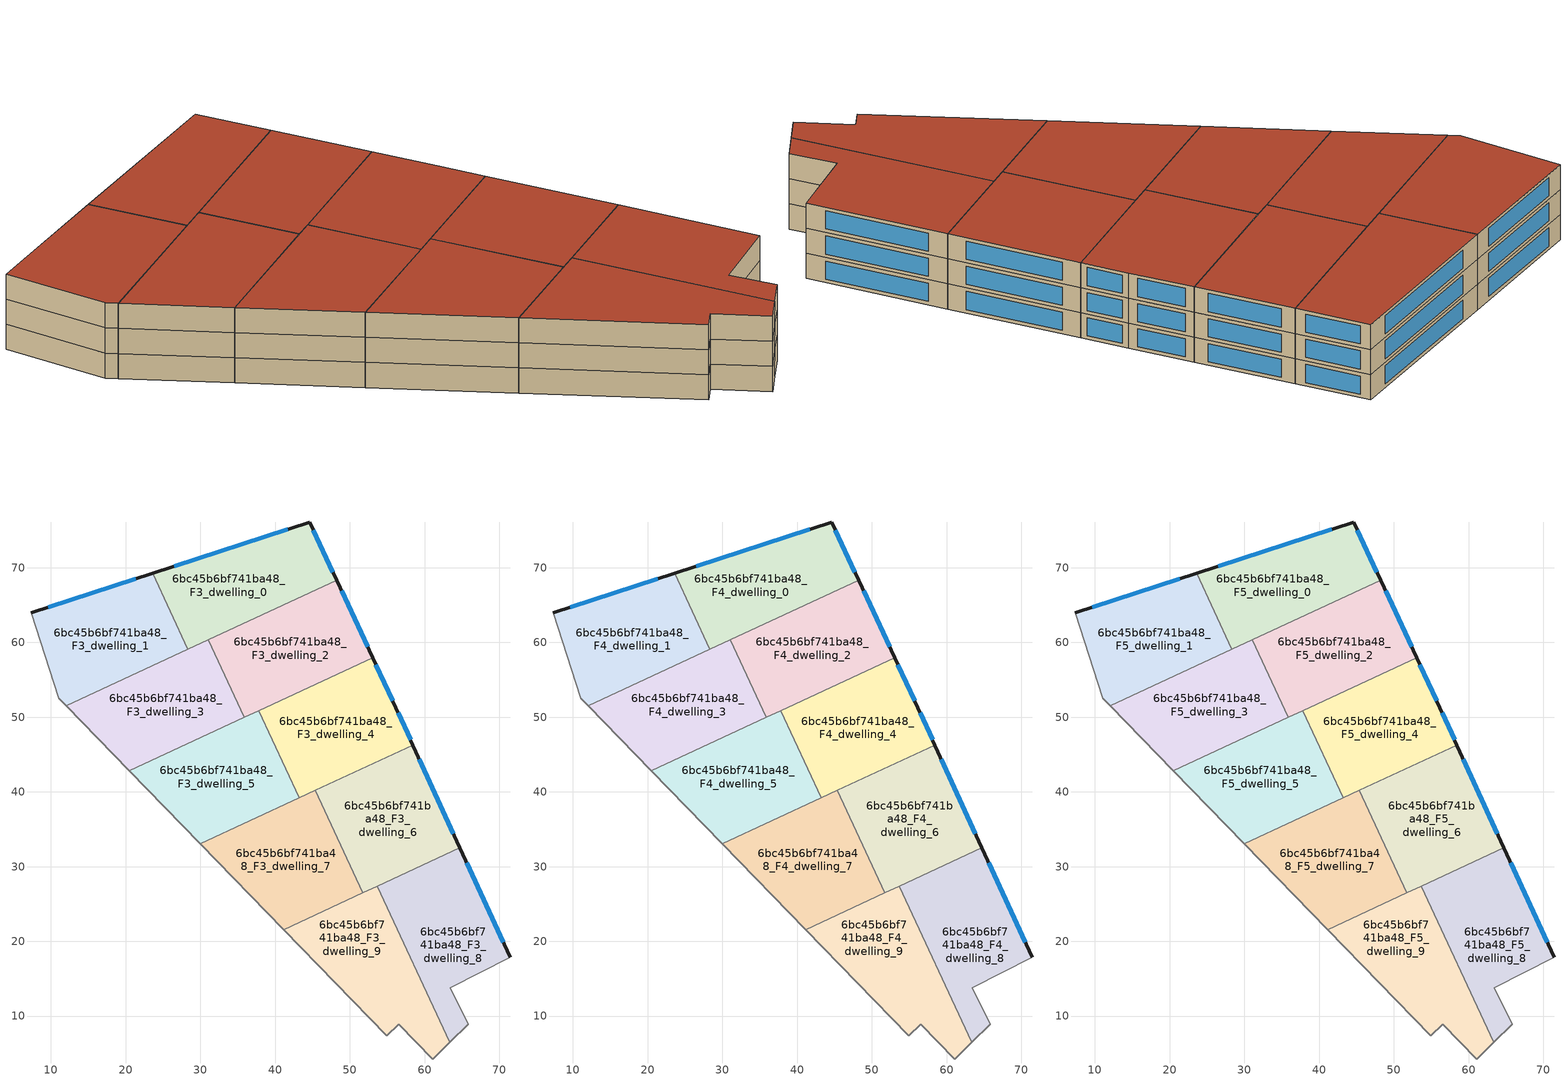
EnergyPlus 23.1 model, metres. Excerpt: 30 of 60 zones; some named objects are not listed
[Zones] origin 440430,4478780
6bc45b6bf741ba48_F3_dwelling_0
 floor to 6bc45b6bf741ba48_F2_dwelling_0 (EU_floor_Construction): 44.6,76.1 48.21,68.33 28.31,59.09 23.61,69.23 z9
 wall outside (EU_wall_Construction): 48.21,68.33 44.6,76.1 23.61,69.23 z9:12
 wall to 6bc45b6bf741ba48_F3_dwelling_1 (EU_wall_Construction): 23.61,69.23 28.31,59.09 z9:12
 wall to 6bc45b6bf741ba48_F3_dwelling_2 (EU_wall_Construction): 31.03,60.36 48.21,68.33 z9:12
 wall to 6bc45b6bf741ba48_F3_dwelling_3 (EU_wall_Construction): 28.31,59.09 31.03,60.36 z9:12
 window (EU_Window_Construction): 41.69,75.15 26.52,70.19 / 47.71,69.41 45.11,75.02 z9.42:11.58
6bc45b6bf741ba48_F3_dwelling_1
 floor to 6bc45b6bf741ba48_F2_dwelling_1 (EU_floor_Construction): 23.61,69.23 28.31,59.09 12.04,51.54 11.08,52.54 7.4,63.93 z9
 wall outside (EU_wall_Construction): 23.61,69.23 7.4,63.93 z9:12
 wall adiabatic (EU_wall_Construction): 7.4,63.93 11.08,52.54 12.04,51.54 z9:12
 wall to 6bc45b6bf741ba48_F3_dwelling_3 (EU_wall_Construction): 12.04,51.54 28.31,59.09 z9:12
 window (EU_Window_Construction): 21.36,68.5 9.65,64.67 z9.42:11.58
6bc45b6bf741ba48_F3_dwelling_2
 floor to 6bc45b6bf741ba48_F2_dwelling_2 (EU_floor_Construction): 48.21,68.33 53.03,57.96 35.85,49.98 31.03,60.36 z9
 wall outside (EU_wall_Construction): 53.03,57.96 48.21,68.33 z9:12
 wall to 6bc45b6bf741ba48_F3_dwelling_3 (EU_wall_Construction): 31.03,60.36 35.85,49.98 z9:12
 wall to 6bc45b6bf741ba48_F3_dwelling_4 (EU_wall_Construction): 37.77,50.88 53.03,57.96 z9:12
 wall to 6bc45b6bf741ba48_F3_dwelling_5 (EU_wall_Construction): 35.85,49.98 37.77,50.88 z9:12
 window (EU_Window_Construction): 52.36,59.4 48.88,66.89 z9.42:11.58
6bc45b6bf741ba48_F3_dwelling_3
 floor to 6bc45b6bf741ba48_F2_dwelling_3 (EU_floor_Construction): 31.03,60.36 35.85,49.98 20.48,42.85 12.04,51.54 z9
 wall adiabatic (EU_wall_Construction): 12.04,51.54 20.48,42.85 z9:12
 wall to 6bc45b6bf741ba48_F3_dwelling_5 (EU_wall_Construction): 20.48,42.85 35.85,49.98 z9:12
6bc45b6bf741ba48_F3_dwelling_4
 floor to 6bc45b6bf741ba48_F2_dwelling_4 (EU_floor_Construction): 53.03,57.96 56.14,51.25 58.43,46.26 43.2,39.19 37.77,50.88 z9
 wall outside (EU_wall_Construction): 58.43,46.26 56.14,51.25 53.03,57.96 z9:12
 wall to 6bc45b6bf741ba48_F3_dwelling_5 (EU_wall_Construction): 37.77,50.88 43.2,39.19 z9:12
 wall to 6bc45b6bf741ba48_F3_dwelling_6 (EU_wall_Construction): 45.39,40.21 58.43,46.26 z9:12
 wall to 6bc45b6bf741ba48_F3_dwelling_7 (EU_wall_Construction): 43.2,39.19 45.39,40.21 z9:12
 window (EU_Window_Construction): 58.11,46.95 56.46,50.55 / 55.71,52.18 53.46,57.02 z9.42:11.58
6bc45b6bf741ba48_F3_dwelling_5
 floor to 6bc45b6bf741ba48_F2_dwelling_5 (EU_floor_Construction): 37.77,50.88 43.2,39.19 29.99,33.06 20.48,42.85 z9
 wall adiabatic (EU_wall_Construction): 20.48,42.85 29.99,33.06 z9:12
 wall to 6bc45b6bf741ba48_F3_dwelling_7 (EU_wall_Construction): 29.99,33.06 43.2,39.19 z9:12
6bc45b6bf741ba48_F3_dwelling_6
 floor to 6bc45b6bf741ba48_F2_dwelling_6 (EU_floor_Construction): 58.43,46.26 64.72,32.52 51.75,26.5 45.39,40.21 z9
 wall outside (EU_wall_Construction): 64.72,32.52 58.43,46.26 z9:12
 wall to 6bc45b6bf741ba48_F3_dwelling_7 (EU_wall_Construction): 45.39,40.21 51.75,26.5 z9:12
 wall to 6bc45b6bf741ba48_F3_dwelling_8 (EU_wall_Construction): 53.69,27.4 64.72,32.52 z9:12
 wall to 6bc45b6bf741ba48_F3_dwelling_9 (EU_wall_Construction): 51.75,26.5 53.69,27.4 z9:12
 window (EU_Window_Construction): 63.84,34.42 59.3,44.35 z9.42:11.58
6bc45b6bf741ba48_F3_dwelling_7
 floor to 6bc45b6bf741ba48_F2_dwelling_7 (EU_floor_Construction): 45.39,40.21 51.75,26.5 41.14,21.58 29.99,33.06 z9
 wall adiabatic (EU_wall_Construction): 29.99,33.06 41.14,21.58 z9:12
 wall to 6bc45b6bf741ba48_F3_dwelling_9 (EU_wall_Construction): 41.14,21.58 51.75,26.5 z9:12
6bc45b6bf741ba48_F3_dwelling_8
 floor to 6bc45b6bf741ba48_F2_dwelling_8 (EU_floor_Construction): 64.72,32.52 71.42,17.88 63.41,13.78 65.81,8.91 63.38,6.52 53.69,27.4 z9
 wall outside (EU_wall_Construction): 71.42,17.88 64.72,32.52 z9:12
 wall adiabatic (EU_wall_Construction): 63.38,6.52 65.81,8.91 63.41,13.78 71.42,17.88 z9:12
 wall to 6bc45b6bf741ba48_F3_dwelling_9 (EU_wall_Construction): 53.69,27.4 63.38,6.52 z9:12
 window (EU_Window_Construction): 70.49,19.91 65.65,30.49 z9.42:11.58
6bc45b6bf741ba48_F3_dwelling_9
 floor to 6bc45b6bf741ba48_F2_dwelling_9 (EU_floor_Construction): 53.69,27.4 63.38,6.52 61.09,4.26 56.55,8.92 54.95,7.35 41.14,21.58 z9
 wall adiabatic (EU_wall_Construction): 41.14,21.58 54.95,7.35 56.55,8.92 61.09,4.26 63.38,6.52 z9:12
6bc45b6bf741ba48_F4_dwelling_0
 floor to 6bc45b6bf741ba48_F3_dwelling_0 (EU_floor_Construction): 44.6,76.1 48.21,68.33 28.31,59.09 23.61,69.23 z12
 wall outside (EU_wall_Construction): 48.21,68.33 44.6,76.1 23.61,69.23 z12:15
 wall to 6bc45b6bf741ba48_F4_dwelling_1 (EU_wall_Construction): 23.61,69.23 28.31,59.09 z12:15
 wall to 6bc45b6bf741ba48_F4_dwelling_2 (EU_wall_Construction): 31.03,60.36 48.21,68.33 z12:15
 wall to 6bc45b6bf741ba48_F4_dwelling_3 (EU_wall_Construction): 28.31,59.09 31.03,60.36 z12:15
 window (EU_Window_Construction): 41.69,75.15 26.52,70.19 / 47.71,69.41 45.11,75.02 z12.42:14.58
6bc45b6bf741ba48_F4_dwelling_1
 floor to 6bc45b6bf741ba48_F3_dwelling_1 (EU_floor_Construction): 23.61,69.23 28.31,59.09 12.04,51.54 11.08,52.54 7.4,63.93 z12
 wall outside (EU_wall_Construction): 23.61,69.23 7.4,63.93 z12:15
 wall adiabatic (EU_wall_Construction): 7.4,63.93 11.08,52.54 12.04,51.54 z12:15
 wall to 6bc45b6bf741ba48_F4_dwelling_3 (EU_wall_Construction): 12.04,51.54 28.31,59.09 z12:15
 window (EU_Window_Construction): 21.36,68.5 9.65,64.67 z12.42:14.58
6bc45b6bf741ba48_F4_dwelling_2
 floor to 6bc45b6bf741ba48_F3_dwelling_2 (EU_floor_Construction): 48.21,68.33 53.03,57.96 35.85,49.98 31.03,60.36 z12
 wall outside (EU_wall_Construction): 53.03,57.96 48.21,68.33 z12:15
 wall to 6bc45b6bf741ba48_F4_dwelling_3 (EU_wall_Construction): 31.03,60.36 35.85,49.98 z12:15
 wall to 6bc45b6bf741ba48_F4_dwelling_4 (EU_wall_Construction): 37.77,50.88 53.03,57.96 z12:15
 wall to 6bc45b6bf741ba48_F4_dwelling_5 (EU_wall_Construction): 35.85,49.98 37.77,50.88 z12:15
 window (EU_Window_Construction): 52.36,59.4 48.88,66.89 z12.42:14.58
6bc45b6bf741ba48_F4_dwelling_3
 floor to 6bc45b6bf741ba48_F3_dwelling_3 (EU_floor_Construction): 31.03,60.36 35.85,49.98 20.48,42.85 12.04,51.54 z12
 wall adiabatic (EU_wall_Construction): 12.04,51.54 20.48,42.85 z12:15
 wall to 6bc45b6bf741ba48_F4_dwelling_5 (EU_wall_Construction): 20.48,42.85 35.85,49.98 z12:15
6bc45b6bf741ba48_F4_dwelling_4
 floor to 6bc45b6bf741ba48_F3_dwelling_4 (EU_floor_Construction): 53.03,57.96 56.14,51.25 58.43,46.26 43.2,39.19 37.77,50.88 z12
 wall outside (EU_wall_Construction): 58.43,46.26 56.14,51.25 53.03,57.96 z12:15
 wall to 6bc45b6bf741ba48_F4_dwelling_5 (EU_wall_Construction): 37.77,50.88 43.2,39.19 z12:15
 wall to 6bc45b6bf741ba48_F4_dwelling_6 (EU_wall_Construction): 45.39,40.21 58.43,46.26 z12:15
 wall to 6bc45b6bf741ba48_F4_dwelling_7 (EU_wall_Construction): 43.2,39.19 45.39,40.21 z12:15
 window (EU_Window_Construction): 58.11,46.95 56.46,50.55 / 55.71,52.18 53.46,57.02 z12.42:14.58
6bc45b6bf741ba48_F4_dwelling_5
 floor to 6bc45b6bf741ba48_F3_dwelling_5 (EU_floor_Construction): 37.77,50.88 43.2,39.19 29.99,33.06 20.48,42.85 z12
 wall adiabatic (EU_wall_Construction): 20.48,42.85 29.99,33.06 z12:15
 wall to 6bc45b6bf741ba48_F4_dwelling_7 (EU_wall_Construction): 29.99,33.06 43.2,39.19 z12:15
6bc45b6bf741ba48_F4_dwelling_6
 floor to 6bc45b6bf741ba48_F3_dwelling_6 (EU_floor_Construction): 58.43,46.26 64.72,32.52 51.75,26.5 45.39,40.21 z12
 wall outside (EU_wall_Construction): 64.72,32.52 58.43,46.26 z12:15
 wall to 6bc45b6bf741ba48_F4_dwelling_7 (EU_wall_Construction): 45.39,40.21 51.75,26.5 z12:15
 wall to 6bc45b6bf741ba48_F4_dwelling_8 (EU_wall_Construction): 53.69,27.4 64.72,32.52 z12:15
 wall to 6bc45b6bf741ba48_F4_dwelling_9 (EU_wall_Construction): 51.75,26.5 53.69,27.4 z12:15
 window (EU_Window_Construction): 63.84,34.42 59.3,44.35 z12.42:14.58
6bc45b6bf741ba48_F4_dwelling_7
 floor to 6bc45b6bf741ba48_F3_dwelling_7 (EU_floor_Construction): 45.39,40.21 51.75,26.5 41.14,21.58 29.99,33.06 z12
 wall adiabatic (EU_wall_Construction): 29.99,33.06 41.14,21.58 z12:15
 wall to 6bc45b6bf741ba48_F4_dwelling_9 (EU_wall_Construction): 41.14,21.58 51.75,26.5 z12:15
6bc45b6bf741ba48_F4_dwelling_8
 floor to 6bc45b6bf741ba48_F3_dwelling_8 (EU_floor_Construction): 64.72,32.52 71.42,17.88 63.41,13.78 65.81,8.91 63.38,6.52 53.69,27.4 z12
 wall outside (EU_wall_Construction): 71.42,17.88 64.72,32.52 z12:15
 wall adiabatic (EU_wall_Construction): 63.38,6.52 65.81,8.91 63.41,13.78 71.42,17.88 z12:15
 wall to 6bc45b6bf741ba48_F4_dwelling_9 (EU_wall_Construction): 53.69,27.4 63.38,6.52 z12:15
 window (EU_Window_Construction): 70.49,19.91 65.65,30.49 z12.42:14.58
6bc45b6bf741ba48_F4_dwelling_9
 floor to 6bc45b6bf741ba48_F3_dwelling_9 (EU_floor_Construction): 53.69,27.4 63.38,6.52 61.09,4.26 56.55,8.92 54.95,7.35 41.14,21.58 z12
 wall adiabatic (EU_wall_Construction): 41.14,21.58 54.95,7.35 56.55,8.92 61.09,4.26 63.38,6.52 z12:15
6bc45b6bf741ba48_F5_dwelling_0
 floor to 6bc45b6bf741ba48_F4_dwelling_0 (EU_floor_Construction): 44.6,76.1 48.21,68.33 28.31,59.09 23.61,69.23 z15
 wall outside (EU_wall_Construction): 48.21,68.33 44.6,76.1 23.61,69.23 z15:18
 wall to 6bc45b6bf741ba48_F5_dwelling_1 (EU_wall_Construction): 23.61,69.23 28.31,59.09 z15:18
 wall to 6bc45b6bf741ba48_F5_dwelling_2 (EU_wall_Construction): 31.03,60.36 48.21,68.33 z15:18
 wall to 6bc45b6bf741ba48_F5_dwelling_3 (EU_wall_Construction): 28.31,59.09 31.03,60.36 z15:18
 window (EU_Window_Construction): 41.69,75.15 26.52,70.19 / 47.71,69.41 45.11,75.02 z15.42:17.58
 roof outside (EU_roof_Construction): 48.21,68.33 44.6,76.1 23.61,69.23 28.31,59.09 z18
6bc45b6bf741ba48_F5_dwelling_1
 floor to 6bc45b6bf741ba48_F4_dwelling_1 (EU_floor_Construction): 23.61,69.23 28.31,59.09 12.04,51.54 11.08,52.54 7.4,63.93 z15
 wall outside (EU_wall_Construction): 23.61,69.23 7.4,63.93 z15:18
 wall adiabatic (EU_wall_Construction): 7.4,63.93 11.08,52.54 12.04,51.54 z15:18
 wall to 6bc45b6bf741ba48_F5_dwelling_3 (EU_wall_Construction): 12.04,51.54 28.31,59.09 z15:18
 window (EU_Window_Construction): 21.36,68.5 9.65,64.67 z15.42:17.58
 roof outside (EU_roof_Construction): 28.31,59.09 23.61,69.23 7.4,63.93 11.08,52.54 12.04,51.54 z18
6bc45b6bf741ba48_F5_dwelling_2
 floor to 6bc45b6bf741ba48_F4_dwelling_2 (EU_floor_Construction): 48.21,68.33 53.03,57.96 35.85,49.98 31.03,60.36 z15
 wall outside (EU_wall_Construction): 53.03,57.96 48.21,68.33 z15:18
 wall to 6bc45b6bf741ba48_F5_dwelling_3 (EU_wall_Construction): 31.03,60.36 35.85,49.98 z15:18
 wall to 6bc45b6bf741ba48_F5_dwelling_4 (EU_wall_Construction): 37.77,50.88 53.03,57.96 z15:18
 wall to 6bc45b6bf741ba48_F5_dwelling_5 (EU_wall_Construction): 35.85,49.98 37.77,50.88 z15:18
 window (EU_Window_Construction): 52.36,59.4 48.88,66.89 z15.42:17.58
 roof outside (EU_roof_Construction): 53.03,57.96 48.21,68.33 31.03,60.36 35.85,49.98 z18
6bc45b6bf741ba48_F5_dwelling_3
 floor to 6bc45b6bf741ba48_F4_dwelling_3 (EU_floor_Construction): 31.03,60.36 35.85,49.98 20.48,42.85 12.04,51.54 z15
 wall adiabatic (EU_wall_Construction): 12.04,51.54 20.48,42.85 z15:18
 wall to 6bc45b6bf741ba48_F5_dwelling_5 (EU_wall_Construction): 20.48,42.85 35.85,49.98 z15:18
 roof outside (EU_roof_Construction): 35.85,49.98 31.03,60.36 12.04,51.54 20.48,42.85 z18
6bc45b6bf741ba48_F5_dwelling_4
 floor to 6bc45b6bf741ba48_F4_dwelling_4 (EU_floor_Construction): 53.03,57.96 56.14,51.25 58.43,46.26 43.2,39.19 37.77,50.88 z15
 wall outside (EU_wall_Construction): 58.43,46.26 56.14,51.25 53.03,57.96 z15:18
 wall to 6bc45b6bf741ba48_F5_dwelling_5 (EU_wall_Construction): 37.77,50.88 43.2,39.19 z15:18
 wall to 6bc45b6bf741ba48_F5_dwelling_6 (EU_wall_Construction): 45.39,40.21 58.43,46.26 z15:18
 wall to 6bc45b6bf741ba48_F5_dwelling_7 (EU_wall_Construction): 43.2,39.19 45.39,40.21 z15:18
 window (EU_Window_Construction): 58.11,46.95 56.46,50.55 / 55.71,52.18 53.46,57.02 z15.42:17.58
 roof outside (EU_roof_Construction): 58.43,46.26 56.14,51.25 53.03,57.96 37.77,50.88 43.2,39.19 z18
6bc45b6bf741ba48_F5_dwelling_5
 floor to 6bc45b6bf741ba48_F4_dwelling_5 (EU_floor_Construction): 37.77,50.88 43.2,39.19 29.99,33.06 20.48,42.85 z15
 wall adiabatic (EU_wall_Construction): 20.48,42.85 29.99,33.06 z15:18
 wall to 6bc45b6bf741ba48_F5_dwelling_7 (EU_wall_Construction): 29.99,33.06 43.2,39.19 z15:18
 roof outside (EU_roof_Construction): 43.2,39.19 37.77,50.88 20.48,42.85 29.99,33.06 z18
6bc45b6bf741ba48_F5_dwelling_6
 floor to 6bc45b6bf741ba48_F4_dwelling_6 (EU_floor_Construction): 58.43,46.26 64.72,32.52 51.75,26.5 45.39,40.21 z15
 wall outside (EU_wall_Construction): 64.72,32.52 58.43,46.26 z15:18
 wall to 6bc45b6bf741ba48_F5_dwelling_7 (EU_wall_Construction): 45.39,40.21 51.75,26.5 z15:18
 wall to 6bc45b6bf741ba48_F5_dwelling_8 (EU_wall_Construction): 53.69,27.4 64.72,32.52 z15:18
 wall to 6bc45b6bf741ba48_F5_dwelling_9 (EU_wall_Construction): 51.75,26.5 53.69,27.4 z15:18
 window (EU_Window_Construction): 63.84,34.42 59.3,44.35 z15.42:17.58
 roof outside (EU_roof_Construction): 64.72,32.52 58.43,46.26 45.39,40.21 51.75,26.5 z18
6bc45b6bf741ba48_F5_dwelling_7
 floor to 6bc45b6bf741ba48_F4_dwelling_7 (EU_floor_Construction): 45.39,40.21 51.75,26.5 41.14,21.58 29.99,33.06 z15
 wall adiabatic (EU_wall_Construction): 29.99,33.06 41.14,21.58 z15:18
 wall to 6bc45b6bf741ba48_F5_dwelling_9 (EU_wall_Construction): 41.14,21.58 51.75,26.5 z15:18
 roof outside (EU_roof_Construction): 51.75,26.5 45.39,40.21 29.99,33.06 41.14,21.58 z18
6bc45b6bf741ba48_F5_dwelling_8
 floor to 6bc45b6bf741ba48_F4_dwelling_8 (EU_floor_Construction): 64.72,32.52 71.42,17.88 63.41,13.78 65.81,8.91 63.38,6.52 53.69,27.4 z15
 wall outside (EU_wall_Construction): 71.42,17.88 64.72,32.52 z15:18
 wall adiabatic (EU_wall_Construction): 63.38,6.52 65.81,8.91 63.41,13.78 71.42,17.88 z15:18
 wall to 6bc45b6bf741ba48_F5_dwelling_9 (EU_wall_Construction): 53.69,27.4 63.38,6.52 z15:18
 window (EU_Window_Construction): 70.49,19.91 65.65,30.49 z15.42:17.58
 roof outside (EU_roof_Construction): 65.81,8.91 63.41,13.78 71.42,17.88 64.72,32.52 53.69,27.4 63.38,6.52 z18
6bc45b6bf741ba48_F5_dwelling_9
 floor to 6bc45b6bf741ba48_F4_dwelling_9 (EU_floor_Construction): 53.69,27.4 63.38,6.52 61.09,4.26 56.55,8.92 54.95,7.35 41.14,21.58 z15
 wall adiabatic (EU_wall_Construction): 41.14,21.58 54.95,7.35 56.55,8.92 61.09,4.26 63.38,6.52 z15:18
 roof outside (EU_roof_Construction): 63.38,6.52 53.69,27.4 41.14,21.58 54.95,7.35 56.55,8.92 61.09,4.26 z18
[Building]
EU S2 Campaign: North Axis=0; Terrain=City; Solar Distribution=FullExterior
[Site:Location]
Madrid: Latitude=40.5; Longitude=-3.5; Time Zone=1; Elevation=609
[SizingPeriod:WeatherFileDays]
AnnualSizingPeriod: Begin Month=1; Begin Day of Month=1; End Month=12; End Day of Month=31; Day of Week for Start Day=Monday; Use Weather File Daylight Saving Period=No; Use Weather File Rain and Snow Indicators=No
[MATERIAL]
EU_InternalMass_Material: Roughness=MediumRough; Thickness=0.1; Conductivity=1; Density=1800; Specific Heat=900; Thermal Absorptance=0.9; Solar Absorptance=0.7; Visible Absorptance=0.7
[MATERIAL:NOMASS] Roughness=MediumRough; Thermal Absorptance=0.9; Solar Absorptance=0.7; Visible Absorptance=0.7
Name | Thermal Resistance
EU_wall_NoMass | 1.60022
EU_roof_NoMass | 1.57597
EU_floor_NoMass | 0.470652
[WINDOWMATERIAL:SIMPLEGLAZINGSYSTEM]
EU_Window_SimpleGlazing: UFactor=3.28802; Solar Heat Gain Coefficient=0.85; Visible Transmittance=0.85
[CONSTRUCTION]
EU_wall_Construction: EU_wall_NoMass
EU_roof_Construction: EU_roof_NoMass
EU_floor_Construction: EU_floor_NoMass
EU_InternalMass_Construction: EU_InternalMass_Material
EU_Window_Construction: EU_Window_SimpleGlazing
[ZONE] Type=1; Multiplier=1; Ceiling Height=autocalculate; Floor Area=autocalculate; Part of Total Floor Area=Yes
Name | Volume
6bc45b6bf741ba48_F3_dwelling_0; 6bc45b6bf741ba48_F4_dwelling_0; 6bc45b6bf741ba48_F5_dwelling_0 | 649.853
6bc45b6bf741ba48_F3_dwelling_1; 6bc45b6bf741ba48_F4_dwelling_1; 6bc45b6bf741ba48_F5_dwelling_1 | 649.869
6bc45b6bf741ba48_F3_dwelling_2; 6bc45b6bf741ba48_F4_dwelling_2; 6bc45b6bf741ba48_F5_dwelling_2 | 649.826
6bc45b6bf741ba48_F3_dwelling_3; 6bc45b6bf741ba48_F4_dwelling_3; 6bc45b6bf741ba48_F5_dwelling_3 | 649.795
6bc45b6bf741ba48_F3_dwelling_4; 6bc45b6bf741ba48_F4_dwelling_4; 6bc45b6bf741ba48_F5_dwelling_4 | 649.796
6bc45b6bf741ba48_F3_dwelling_5; 6bc45b6bf741ba48_F4_dwelling_5; 6bc45b6bf741ba48_F5_dwelling_5 | 649.845
6bc45b6bf741ba48_F3_dwelling_6; 6bc45b6bf741ba48_F4_dwelling_6; 6bc45b6bf741ba48_F5_dwelling_6 | 649.831
6bc45b6bf741ba48_F3_dwelling_7; 6bc45b6bf741ba48_F4_dwelling_7; 6bc45b6bf741ba48_F5_dwelling_7 | 649.83
6bc45b6bf741ba48_F3_dwelling_8; 6bc45b6bf741ba48_F4_dwelling_8; 6bc45b6bf741ba48_F5_dwelling_8 | 649.8
6bc45b6bf741ba48_F3_dwelling_9; 6bc45b6bf741ba48_F4_dwelling_9; 6bc45b6bf741ba48_F5_dwelling_9 | 649.849
[INTERNALMASS] Construction=EU_InternalMass_Construction
Name | Zone or ZoneList | Surface Area
6bc45b6bf741ba48_F3_dwelling_0_EU_InternalMass | 6bc45b6bf741ba48_F3_dwelling_0 | 216.618
6bc45b6bf741ba48_F3_dwelling_1_EU_InternalMass | 6bc45b6bf741ba48_F3_dwelling_1 | 216.623
6bc45b6bf741ba48_F3_dwelling_2_EU_InternalMass | 6bc45b6bf741ba48_F3_dwelling_2 | 216.612
6bc45b6bf741ba48_F3_dwelling_3_EU_InternalMass | 6bc45b6bf741ba48_F3_dwelling_3 | 216.602
6bc45b6bf741ba48_F3_dwelling_4_EU_InternalMass | 6bc45b6bf741ba48_F3_dwelling_4 | 216.598
6bc45b6bf741ba48_F3_dwelling_5_EU_InternalMass | 6bc45b6bf741ba48_F3_dwelling_5 | 216.614
6bc45b6bf741ba48_F3_dwelling_6_EU_InternalMass | 6bc45b6bf741ba48_F3_dwelling_6 | 216.612
6bc45b6bf741ba48_F3_dwelling_7_EU_InternalMass | 6bc45b6bf741ba48_F3_dwelling_7 | 216.614
6bc45b6bf741ba48_F3_dwelling_8_EU_InternalMass | 6bc45b6bf741ba48_F3_dwelling_8 | 216.601
6bc45b6bf741ba48_F3_dwelling_9_EU_InternalMass | 6bc45b6bf741ba48_F3_dwelling_9 | 216.615
6bc45b6bf741ba48_F4_dwelling_0_EU_InternalMass | 6bc45b6bf741ba48_F4_dwelling_0 | 216.618
6bc45b6bf741ba48_F4_dwelling_1_EU_InternalMass | 6bc45b6bf741ba48_F4_dwelling_1 | 216.623
6bc45b6bf741ba48_F4_dwelling_2_EU_InternalMass | 6bc45b6bf741ba48_F4_dwelling_2 | 216.612
6bc45b6bf741ba48_F4_dwelling_3_EU_InternalMass | 6bc45b6bf741ba48_F4_dwelling_3 | 216.602
6bc45b6bf741ba48_F4_dwelling_4_EU_InternalMass | 6bc45b6bf741ba48_F4_dwelling_4 | 216.598
6bc45b6bf741ba48_F4_dwelling_5_EU_InternalMass | 6bc45b6bf741ba48_F4_dwelling_5 | 216.614
6bc45b6bf741ba48_F4_dwelling_6_EU_InternalMass | 6bc45b6bf741ba48_F4_dwelling_6 | 216.612
6bc45b6bf741ba48_F4_dwelling_7_EU_InternalMass | 6bc45b6bf741ba48_F4_dwelling_7 | 216.614
6bc45b6bf741ba48_F4_dwelling_8_EU_InternalMass | 6bc45b6bf741ba48_F4_dwelling_8 | 216.601
6bc45b6bf741ba48_F4_dwelling_9_EU_InternalMass | 6bc45b6bf741ba48_F4_dwelling_9 | 216.615
6bc45b6bf741ba48_F5_dwelling_0_EU_InternalMass | 6bc45b6bf741ba48_F5_dwelling_0 | 216.618
6bc45b6bf741ba48_F5_dwelling_1_EU_InternalMass | 6bc45b6bf741ba48_F5_dwelling_1 | 216.623
6bc45b6bf741ba48_F5_dwelling_2_EU_InternalMass | 6bc45b6bf741ba48_F5_dwelling_2 | 216.612
6bc45b6bf741ba48_F5_dwelling_3_EU_InternalMass | 6bc45b6bf741ba48_F5_dwelling_3 | 216.602
6bc45b6bf741ba48_F5_dwelling_4_EU_InternalMass | 6bc45b6bf741ba48_F5_dwelling_4 | 216.598
6bc45b6bf741ba48_F5_dwelling_5_EU_InternalMass | 6bc45b6bf741ba48_F5_dwelling_5 | 216.614
6bc45b6bf741ba48_F5_dwelling_6_EU_InternalMass | 6bc45b6bf741ba48_F5_dwelling_6 | 216.612
6bc45b6bf741ba48_F5_dwelling_7_EU_InternalMass | 6bc45b6bf741ba48_F5_dwelling_7 | 216.614
6bc45b6bf741ba48_F5_dwelling_8_EU_InternalMass | 6bc45b6bf741ba48_F5_dwelling_8 | 216.601
6bc45b6bf741ba48_F5_dwelling_9_EU_InternalMass | 6bc45b6bf741ba48_F5_dwelling_9 | 216.615
[OTHEREQUIPMENT] Fuel Type=Electricity; Design Level Calculation Method=Watts/Area; Power per Zone Floor Area=1; Fraction Latent=0; Fraction Radiant=0; Fraction Lost=0; Carbon Dioxide Generation Rate=0; EndUse Subcategory=EU_Step8_InternalGains
Name | Zone or ZoneList or Space or SpaceList | Schedule
EU_Step8_InternalGain_6bc45b6bf741ba48_F3_dwelling_0_f000 | 6bc45b6bf741ba48_F3_dwelling_0 | EU_Step8_GainSchedule_6bc45b6bf741ba48_F3_dwelling_0_f000
EU_Step8_InternalGain_6bc45b6bf741ba48_F3_dwelling_1_f000 | 6bc45b6bf741ba48_F3_dwelling_1 | EU_Step8_GainSchedule_6bc45b6bf741ba48_F3_dwelling_1_f000
EU_Step8_InternalGain_6bc45b6bf741ba48_F3_dwelling_2_f000 | 6bc45b6bf741ba48_F3_dwelling_2 | EU_Step8_GainSchedule_6bc45b6bf741ba48_F3_dwelling_2_f000
EU_Step8_InternalGain_6bc45b6bf741ba48_F3_dwelling_3_f000 | 6bc45b6bf741ba48_F3_dwelling_3 | EU_Step8_GainSchedule_6bc45b6bf741ba48_F3_dwelling_3_f000
EU_Step8_InternalGain_6bc45b6bf741ba48_F3_dwelling_4_f000 | 6bc45b6bf741ba48_F3_dwelling_4 | EU_Step8_GainSchedule_6bc45b6bf741ba48_F3_dwelling_4_f000
EU_Step8_InternalGain_6bc45b6bf741ba48_F3_dwelling_5_f000 | 6bc45b6bf741ba48_F3_dwelling_5 | EU_Step8_GainSchedule_6bc45b6bf741ba48_F3_dwelling_5_f000
EU_Step8_InternalGain_6bc45b6bf741ba48_F3_dwelling_6_f000 | 6bc45b6bf741ba48_F3_dwelling_6 | EU_Step8_GainSchedule_6bc45b6bf741ba48_F3_dwelling_6_f000
EU_Step8_InternalGain_6bc45b6bf741ba48_F3_dwelling_7_f000 | 6bc45b6bf741ba48_F3_dwelling_7 | EU_Step8_GainSchedule_6bc45b6bf741ba48_F3_dwelling_7_f000
EU_Step8_InternalGain_6bc45b6bf741ba48_F3_dwelling_8_f000 | 6bc45b6bf741ba48_F3_dwelling_8 | EU_Step8_GainSchedule_6bc45b6bf741ba48_F3_dwelling_8_f000
EU_Step8_InternalGain_6bc45b6bf741ba48_F3_dwelling_9_f000 | 6bc45b6bf741ba48_F3_dwelling_9 | EU_Step8_GainSchedule_6bc45b6bf741ba48_F3_dwelling_9_f000
EU_Step8_InternalGain_6bc45b6bf741ba48_F4_dwelling_0_f000 | 6bc45b6bf741ba48_F4_dwelling_0 | EU_Step8_GainSchedule_6bc45b6bf741ba48_F4_dwelling_0_f000
EU_Step8_InternalGain_6bc45b6bf741ba48_F4_dwelling_1_f000 | 6bc45b6bf741ba48_F4_dwelling_1 | EU_Step8_GainSchedule_6bc45b6bf741ba48_F4_dwelling_1_f000
EU_Step8_InternalGain_6bc45b6bf741ba48_F4_dwelling_2_f000 | 6bc45b6bf741ba48_F4_dwelling_2 | EU_Step8_GainSchedule_6bc45b6bf741ba48_F4_dwelling_2_f000
EU_Step8_InternalGain_6bc45b6bf741ba48_F4_dwelling_3_f000 | 6bc45b6bf741ba48_F4_dwelling_3 | EU_Step8_GainSchedule_6bc45b6bf741ba48_F4_dwelling_3_f000
EU_Step8_InternalGain_6bc45b6bf741ba48_F4_dwelling_4_f000 | 6bc45b6bf741ba48_F4_dwelling_4 | EU_Step8_GainSchedule_6bc45b6bf741ba48_F4_dwelling_4_f000
EU_Step8_InternalGain_6bc45b6bf741ba48_F4_dwelling_5_f000 | 6bc45b6bf741ba48_F4_dwelling_5 | EU_Step8_GainSchedule_6bc45b6bf741ba48_F4_dwelling_5_f000
EU_Step8_InternalGain_6bc45b6bf741ba48_F4_dwelling_6_f000 | 6bc45b6bf741ba48_F4_dwelling_6 | EU_Step8_GainSchedule_6bc45b6bf741ba48_F4_dwelling_6_f000
EU_Step8_InternalGain_6bc45b6bf741ba48_F4_dwelling_7_f000 | 6bc45b6bf741ba48_F4_dwelling_7 | EU_Step8_GainSchedule_6bc45b6bf741ba48_F4_dwelling_7_f000
EU_Step8_InternalGain_6bc45b6bf741ba48_F4_dwelling_8_f000 | 6bc45b6bf741ba48_F4_dwelling_8 | EU_Step8_GainSchedule_6bc45b6bf741ba48_F4_dwelling_8_f000
EU_Step8_InternalGain_6bc45b6bf741ba48_F4_dwelling_9_f000 | 6bc45b6bf741ba48_F4_dwelling_9 | EU_Step8_GainSchedule_6bc45b6bf741ba48_F4_dwelling_9_f000
EU_Step8_InternalGain_6bc45b6bf741ba48_F5_dwelling_0_f000 | 6bc45b6bf741ba48_F5_dwelling_0 | EU_Step8_GainSchedule_6bc45b6bf741ba48_F5_dwelling_0_f000
EU_Step8_InternalGain_6bc45b6bf741ba48_F5_dwelling_1_f000 | 6bc45b6bf741ba48_F5_dwelling_1 | EU_Step8_GainSchedule_6bc45b6bf741ba48_F5_dwelling_1_f000
EU_Step8_InternalGain_6bc45b6bf741ba48_F5_dwelling_2_f000 | 6bc45b6bf741ba48_F5_dwelling_2 | EU_Step8_GainSchedule_6bc45b6bf741ba48_F5_dwelling_2_f000
EU_Step8_InternalGain_6bc45b6bf741ba48_F5_dwelling_3_f000 | 6bc45b6bf741ba48_F5_dwelling_3 | EU_Step8_GainSchedule_6bc45b6bf741ba48_F5_dwelling_3_f000
EU_Step8_InternalGain_6bc45b6bf741ba48_F5_dwelling_4_f000 | 6bc45b6bf741ba48_F5_dwelling_4 | EU_Step8_GainSchedule_6bc45b6bf741ba48_F5_dwelling_4_f000
EU_Step8_InternalGain_6bc45b6bf741ba48_F5_dwelling_5_f000 | 6bc45b6bf741ba48_F5_dwelling_5 | EU_Step8_GainSchedule_6bc45b6bf741ba48_F5_dwelling_5_f000
EU_Step8_InternalGain_6bc45b6bf741ba48_F5_dwelling_6_f000 | 6bc45b6bf741ba48_F5_dwelling_6 | EU_Step8_GainSchedule_6bc45b6bf741ba48_F5_dwelling_6_f000
EU_Step8_InternalGain_6bc45b6bf741ba48_F5_dwelling_7_f000 | 6bc45b6bf741ba48_F5_dwelling_7 | EU_Step8_GainSchedule_6bc45b6bf741ba48_F5_dwelling_7_f000
EU_Step8_InternalGain_6bc45b6bf741ba48_F5_dwelling_8_f000 | 6bc45b6bf741ba48_F5_dwelling_8 | EU_Step8_GainSchedule_6bc45b6bf741ba48_F5_dwelling_8_f000
EU_Step8_InternalGain_6bc45b6bf741ba48_F5_dwelling_9_f000 | 6bc45b6bf741ba48_F5_dwelling_9 | EU_Step8_GainSchedule_6bc45b6bf741ba48_F5_dwelling_9_f000
[ZONEVENTILATION:DESIGNFLOWRATE] Schedule=EU_AlwaysOn; Design Flow Rate Calculation Method=AirChanges/Hour; Air Changes per Hour=0.480704; Ventilation Type=Natural; Fan Pressure Rise=0; Fan Total Efficiency=1; Constant Term Coefficient=1; Temperature Term Coefficient=0; Velocity Term Coefficient=0; Velocity Squared Term Coefficient=0; Minimum Indoor Temperature=-100; Maximum Indoor Temperature=100; Delta Temperature=-100; Minimum Outdoor Temperature=-100; Maximum Outdoor Temperature=100; Maximum Wind Speed=40
Name | Zone or ZoneList or Space or SpaceList
EU_ConstantAir_6bc45b6bf741ba48_F3_dwelling_0 | 6bc45b6bf741ba48_F3_dwelling_0
EU_ConstantAir_6bc45b6bf741ba48_F3_dwelling_1 | 6bc45b6bf741ba48_F3_dwelling_1
EU_ConstantAir_6bc45b6bf741ba48_F3_dwelling_2 | 6bc45b6bf741ba48_F3_dwelling_2
EU_ConstantAir_6bc45b6bf741ba48_F3_dwelling_3 | 6bc45b6bf741ba48_F3_dwelling_3
EU_ConstantAir_6bc45b6bf741ba48_F3_dwelling_4 | 6bc45b6bf741ba48_F3_dwelling_4
EU_ConstantAir_6bc45b6bf741ba48_F3_dwelling_5 | 6bc45b6bf741ba48_F3_dwelling_5
EU_ConstantAir_6bc45b6bf741ba48_F3_dwelling_6 | 6bc45b6bf741ba48_F3_dwelling_6
EU_ConstantAir_6bc45b6bf741ba48_F3_dwelling_7 | 6bc45b6bf741ba48_F3_dwelling_7
EU_ConstantAir_6bc45b6bf741ba48_F3_dwelling_8 | 6bc45b6bf741ba48_F3_dwelling_8
EU_ConstantAir_6bc45b6bf741ba48_F3_dwelling_9 | 6bc45b6bf741ba48_F3_dwelling_9
EU_ConstantAir_6bc45b6bf741ba48_F4_dwelling_0 | 6bc45b6bf741ba48_F4_dwelling_0
EU_ConstantAir_6bc45b6bf741ba48_F4_dwelling_1 | 6bc45b6bf741ba48_F4_dwelling_1
EU_ConstantAir_6bc45b6bf741ba48_F4_dwelling_2 | 6bc45b6bf741ba48_F4_dwelling_2
EU_ConstantAir_6bc45b6bf741ba48_F4_dwelling_3 | 6bc45b6bf741ba48_F4_dwelling_3
EU_ConstantAir_6bc45b6bf741ba48_F4_dwelling_4 | 6bc45b6bf741ba48_F4_dwelling_4
EU_ConstantAir_6bc45b6bf741ba48_F4_dwelling_5 | 6bc45b6bf741ba48_F4_dwelling_5
EU_ConstantAir_6bc45b6bf741ba48_F4_dwelling_6 | 6bc45b6bf741ba48_F4_dwelling_6
EU_ConstantAir_6bc45b6bf741ba48_F4_dwelling_7 | 6bc45b6bf741ba48_F4_dwelling_7
EU_ConstantAir_6bc45b6bf741ba48_F4_dwelling_8 | 6bc45b6bf741ba48_F4_dwelling_8
EU_ConstantAir_6bc45b6bf741ba48_F4_dwelling_9 | 6bc45b6bf741ba48_F4_dwelling_9
EU_ConstantAir_6bc45b6bf741ba48_F5_dwelling_0 | 6bc45b6bf741ba48_F5_dwelling_0
EU_ConstantAir_6bc45b6bf741ba48_F5_dwelling_1 | 6bc45b6bf741ba48_F5_dwelling_1
EU_ConstantAir_6bc45b6bf741ba48_F5_dwelling_2 | 6bc45b6bf741ba48_F5_dwelling_2
EU_ConstantAir_6bc45b6bf741ba48_F5_dwelling_3 | 6bc45b6bf741ba48_F5_dwelling_3
EU_ConstantAir_6bc45b6bf741ba48_F5_dwelling_4 | 6bc45b6bf741ba48_F5_dwelling_4
EU_ConstantAir_6bc45b6bf741ba48_F5_dwelling_5 | 6bc45b6bf741ba48_F5_dwelling_5
EU_ConstantAir_6bc45b6bf741ba48_F5_dwelling_6 | 6bc45b6bf741ba48_F5_dwelling_6
EU_ConstantAir_6bc45b6bf741ba48_F5_dwelling_7 | 6bc45b6bf741ba48_F5_dwelling_7
EU_ConstantAir_6bc45b6bf741ba48_F5_dwelling_8 | 6bc45b6bf741ba48_F5_dwelling_8
EU_ConstantAir_6bc45b6bf741ba48_F5_dwelling_9 | 6bc45b6bf741ba48_F5_dwelling_9
[HVACTEMPLATE:ZONE:IDEALLOADSAIRSYSTEM] System Availability Schedule=EU_AlwaysOn; Maximum Heating Supply Air Temperature=50; Minimum Cooling Supply Air Temperature=13; Maximum Heating Supply Air Humidity Ratio=0.0156; Minimum Cooling Supply Air Humidity Ratio=0.0077; Heating Limit=NoLimit; Cooling Limit=NoLimit; Heating Availability Schedule=EU_AlwaysOn; Cooling Availability Schedule=EU_CoolingOff; Dehumidification Control Type=ConstantSensibleHeatRatio; Cooling Sensible Heat Ratio=0.7; Dehumidification Setpoint=60; Humidification Control Type=None; Humidification Setpoint=30; Outdoor Air Method=None; Outdoor Air Flow Rate per Person=0.00944; Outdoor Air Flow Rate per Zone Floor Area=0; Outdoor Air Flow Rate per Zone=0; Demand Controlled Ventilation Type=None; Outdoor Air Economizer Type=NoEconomizer; Heat Recovery Type=None; Sensible Heat Recovery Effectiveness=0.7; Latent Heat Recovery Effectiveness=0.65
Name | Template Thermostat
6bc45b6bf741ba48_F3_dwelling_0 | EU_HeatOnly_6bc45b6bf741ba48_F3_dwelling_0
6bc45b6bf741ba48_F3_dwelling_1 | EU_HeatOnly_6bc45b6bf741ba48_F3_dwelling_1
6bc45b6bf741ba48_F3_dwelling_2 | EU_HeatOnly_6bc45b6bf741ba48_F3_dwelling_2
6bc45b6bf741ba48_F3_dwelling_3 | EU_HeatOnly_6bc45b6bf741ba48_F3_dwelling_3
6bc45b6bf741ba48_F3_dwelling_4 | EU_HeatOnly_6bc45b6bf741ba48_F3_dwelling_4
6bc45b6bf741ba48_F3_dwelling_5 | EU_HeatOnly_6bc45b6bf741ba48_F3_dwelling_5
6bc45b6bf741ba48_F3_dwelling_6 | EU_HeatOnly_6bc45b6bf741ba48_F3_dwelling_6
6bc45b6bf741ba48_F3_dwelling_7 | EU_HeatOnly_6bc45b6bf741ba48_F3_dwelling_7
6bc45b6bf741ba48_F3_dwelling_8 | EU_HeatOnly_6bc45b6bf741ba48_F3_dwelling_8
6bc45b6bf741ba48_F3_dwelling_9 | EU_HeatOnly_6bc45b6bf741ba48_F3_dwelling_9
6bc45b6bf741ba48_F4_dwelling_0 | EU_HeatOnly_6bc45b6bf741ba48_F4_dwelling_0
6bc45b6bf741ba48_F4_dwelling_1 | EU_HeatOnly_6bc45b6bf741ba48_F4_dwelling_1
6bc45b6bf741ba48_F4_dwelling_2 | EU_HeatOnly_6bc45b6bf741ba48_F4_dwelling_2
6bc45b6bf741ba48_F4_dwelling_3 | EU_HeatOnly_6bc45b6bf741ba48_F4_dwelling_3
6bc45b6bf741ba48_F4_dwelling_4 | EU_HeatOnly_6bc45b6bf741ba48_F4_dwelling_4
6bc45b6bf741ba48_F4_dwelling_5 | EU_HeatOnly_6bc45b6bf741ba48_F4_dwelling_5
6bc45b6bf741ba48_F4_dwelling_6 | EU_HeatOnly_6bc45b6bf741ba48_F4_dwelling_6
6bc45b6bf741ba48_F4_dwelling_7 | EU_HeatOnly_6bc45b6bf741ba48_F4_dwelling_7
6bc45b6bf741ba48_F4_dwelling_8 | EU_HeatOnly_6bc45b6bf741ba48_F4_dwelling_8
6bc45b6bf741ba48_F4_dwelling_9 | EU_HeatOnly_6bc45b6bf741ba48_F4_dwelling_9
6bc45b6bf741ba48_F5_dwelling_0 | EU_HeatOnly_6bc45b6bf741ba48_F5_dwelling_0
6bc45b6bf741ba48_F5_dwelling_1 | EU_HeatOnly_6bc45b6bf741ba48_F5_dwelling_1
6bc45b6bf741ba48_F5_dwelling_2 | EU_HeatOnly_6bc45b6bf741ba48_F5_dwelling_2
6bc45b6bf741ba48_F5_dwelling_3 | EU_HeatOnly_6bc45b6bf741ba48_F5_dwelling_3
6bc45b6bf741ba48_F5_dwelling_4 | EU_HeatOnly_6bc45b6bf741ba48_F5_dwelling_4
6bc45b6bf741ba48_F5_dwelling_5 | EU_HeatOnly_6bc45b6bf741ba48_F5_dwelling_5
6bc45b6bf741ba48_F5_dwelling_6 | EU_HeatOnly_6bc45b6bf741ba48_F5_dwelling_6
6bc45b6bf741ba48_F5_dwelling_7 | EU_HeatOnly_6bc45b6bf741ba48_F5_dwelling_7
6bc45b6bf741ba48_F5_dwelling_8 | EU_HeatOnly_6bc45b6bf741ba48_F5_dwelling_8
6bc45b6bf741ba48_F5_dwelling_9 | EU_HeatOnly_6bc45b6bf741ba48_F5_dwelling_9
[SIZING:ZONE] Zone Cooling Design Supply Air Temperature Input Method=SupplyAirTemperature; Zone Cooling Design Supply Air Temperature=13; Zone Heating Design Supply Air Temperature Input Method=SupplyAirTemperature; Zone Heating Design Supply Air Temperature=50; Zone Cooling Design Supply Air Humidity Ratio=0.008; Zone Heating Design Supply Air Humidity Ratio=0.008; Cooling Design Air Flow Method=DesignDay; Cooling Design Air Flow Rate=0; Cooling Minimum Air Flow per Zone Floor Area=0.000762; Cooling Minimum Air Flow=0; Cooling Minimum Air Flow Fraction=0.2; Heating Design Air Flow Method=DesignDay; Heating Design Air Flow Rate=0; Heating Maximum Air Flow per Zone Floor Area=0.002032; Heating Maximum Air Flow=0.141576; Heating Maximum Air Flow Fraction=0.3; Account for Dedicated Outdoor Air System=No; Dedicated Outdoor Air System Control Strategy=NeutralSupplyAir; Dedicated Outdoor Air Low Setpoint Temperature for Design=autosize; Dedicated Outdoor Air High Setpoint Temperature for Design=autosize; Zone Load Sizing Method=Sensible Load Only No Latent Load; Zone Latent Cooling Design Supply Air Humidity Ratio Input Method=HumidityRatioDifference; Zone Cooling Design Supply Air Humidity Ratio Difference=0.005; Zone Latent Heating Design Supply Air Humidity Ratio Input Method=HumidityRatioDifference; Zone Humidification Design Supply Air Humidity Ratio Difference=0.005
6bc45b6bf741ba48_F3_dwelling_0; 6bc45b6bf741ba48_F3_dwelling_1; 6bc45b6bf741ba48_F3_dwelling_2; 6bc45b6bf741ba48_F3_dwelling_3; 6bc45b6bf741ba48_F3_dwelling_4; 6bc45b6bf741ba48_F3_dwelling_5; 6bc45b6bf741ba48_F3_dwelling_6; 6bc45b6bf741ba48_F3_dwelling_7; 6bc45b6bf741ba48_F3_dwelling_8; 6bc45b6bf741ba48_F3_dwelling_9; 6bc45b6bf741ba48_F4_dwelling_0; 6bc45b6bf741ba48_F4_dwelling_1; 6bc45b6bf741ba48_F4_dwelling_2; 6bc45b6bf741ba48_F4_dwelling_3; 6bc45b6bf741ba48_F4_dwelling_4; 6bc45b6bf741ba48_F4_dwelling_5; 6bc45b6bf741ba48_F4_dwelling_6; 6bc45b6bf741ba48_F4_dwelling_7; 6bc45b6bf741ba48_F4_dwelling_8; 6bc45b6bf741ba48_F4_dwelling_9; 6bc45b6bf741ba48_F5_dwelling_0; 6bc45b6bf741ba48_F5_dwelling_1; 6bc45b6bf741ba48_F5_dwelling_2; 6bc45b6bf741ba48_F5_dwelling_3; 6bc45b6bf741ba48_F5_dwelling_4; 6bc45b6bf741ba48_F5_dwelling_5; 6bc45b6bf741ba48_F5_dwelling_6; 6bc45b6bf741ba48_F5_dwelling_7; 6bc45b6bf741ba48_F5_dwelling_8; 6bc45b6bf741ba48_F5_dwelling_9
[SCHEDULE:CONSTANT]
Name | Hourly Value
EU_AlwaysOn | 1
EU_CoolingOff | 0
[SCHEDULE:FILE] Column Number=1; Rows to Skip at Top=0; Number of Hours of Data=8760; Column Separator=Comma; Interpolate to Timestep=No; Minutes per Item=60; Adjust Schedule for Daylight Savings=Yes
Name | File
EU_Step8_GainSchedule_6bc45b6bf741ba48_F3_dwelling_0_f000 | ../../schedules/6bc45b6bf741ba48/6bc45b6bf741ba48_F3_dwelling_0_f000_gain.csv
EU_Step8_GainSchedule_6bc45b6bf741ba48_F3_dwelling_1_f000 | ../../schedules/6bc45b6bf741ba48/6bc45b6bf741ba48_F3_dwelling_1_f000_gain.csv
EU_Step8_GainSchedule_6bc45b6bf741ba48_F3_dwelling_2_f000 | ../../schedules/6bc45b6bf741ba48/6bc45b6bf741ba48_F3_dwelling_2_f000_gain.csv
EU_Step8_GainSchedule_6bc45b6bf741ba48_F3_dwelling_3_f000 | ../../schedules/6bc45b6bf741ba48/6bc45b6bf741ba48_F3_dwelling_3_f000_gain.csv
EU_Step8_GainSchedule_6bc45b6bf741ba48_F3_dwelling_4_f000 | ../../schedules/6bc45b6bf741ba48/6bc45b6bf741ba48_F3_dwelling_4_f000_gain.csv
EU_Step8_GainSchedule_6bc45b6bf741ba48_F3_dwelling_5_f000 | ../../schedules/6bc45b6bf741ba48/6bc45b6bf741ba48_F3_dwelling_5_f000_gain.csv
EU_Step8_GainSchedule_6bc45b6bf741ba48_F3_dwelling_6_f000 | ../../schedules/6bc45b6bf741ba48/6bc45b6bf741ba48_F3_dwelling_6_f000_gain.csv
EU_Step8_GainSchedule_6bc45b6bf741ba48_F3_dwelling_7_f000 | ../../schedules/6bc45b6bf741ba48/6bc45b6bf741ba48_F3_dwelling_7_f000_gain.csv
EU_Step8_GainSchedule_6bc45b6bf741ba48_F3_dwelling_8_f000 | ../../schedules/6bc45b6bf741ba48/6bc45b6bf741ba48_F3_dwelling_8_f000_gain.csv
EU_Step8_GainSchedule_6bc45b6bf741ba48_F3_dwelling_9_f000 | ../../schedules/6bc45b6bf741ba48/6bc45b6bf741ba48_F3_dwelling_9_f000_gain.csv
EU_Step8_GainSchedule_6bc45b6bf741ba48_F4_dwelling_0_f000 | ../../schedules/6bc45b6bf741ba48/6bc45b6bf741ba48_F4_dwelling_0_f000_gain.csv
EU_Step8_GainSchedule_6bc45b6bf741ba48_F4_dwelling_1_f000 | ../../schedules/6bc45b6bf741ba48/6bc45b6bf741ba48_F4_dwelling_1_f000_gain.csv
EU_Step8_GainSchedule_6bc45b6bf741ba48_F4_dwelling_2_f000 | ../../schedules/6bc45b6bf741ba48/6bc45b6bf741ba48_F4_dwelling_2_f000_gain.csv
EU_Step8_GainSchedule_6bc45b6bf741ba48_F4_dwelling_3_f000 | ../../schedules/6bc45b6bf741ba48/6bc45b6bf741ba48_F4_dwelling_3_f000_gain.csv
EU_Step8_GainSchedule_6bc45b6bf741ba48_F4_dwelling_4_f000 | ../../schedules/6bc45b6bf741ba48/6bc45b6bf741ba48_F4_dwelling_4_f000_gain.csv
EU_Step8_GainSchedule_6bc45b6bf741ba48_F4_dwelling_5_f000 | ../../schedules/6bc45b6bf741ba48/6bc45b6bf741ba48_F4_dwelling_5_f000_gain.csv
EU_Step8_GainSchedule_6bc45b6bf741ba48_F4_dwelling_6_f000 | ../../schedules/6bc45b6bf741ba48/6bc45b6bf741ba48_F4_dwelling_6_f000_gain.csv
EU_Step8_GainSchedule_6bc45b6bf741ba48_F4_dwelling_7_f000 | ../../schedules/6bc45b6bf741ba48/6bc45b6bf741ba48_F4_dwelling_7_f000_gain.csv
EU_Step8_GainSchedule_6bc45b6bf741ba48_F4_dwelling_8_f000 | ../../schedules/6bc45b6bf741ba48/6bc45b6bf741ba48_F4_dwelling_8_f000_gain.csv
EU_Step8_GainSchedule_6bc45b6bf741ba48_F4_dwelling_9_f000 | ../../schedules/6bc45b6bf741ba48/6bc45b6bf741ba48_F4_dwelling_9_f000_gain.csv
EU_Step8_GainSchedule_6bc45b6bf741ba48_F5_dwelling_0_f000 | ../../schedules/6bc45b6bf741ba48/6bc45b6bf741ba48_F5_dwelling_0_f000_gain.csv
EU_Step8_GainSchedule_6bc45b6bf741ba48_F5_dwelling_1_f000 | ../../schedules/6bc45b6bf741ba48/6bc45b6bf741ba48_F5_dwelling_1_f000_gain.csv
EU_Step8_GainSchedule_6bc45b6bf741ba48_F5_dwelling_2_f000 | ../../schedules/6bc45b6bf741ba48/6bc45b6bf741ba48_F5_dwelling_2_f000_gain.csv
EU_Step8_GainSchedule_6bc45b6bf741ba48_F5_dwelling_3_f000 | ../../schedules/6bc45b6bf741ba48/6bc45b6bf741ba48_F5_dwelling_3_f000_gain.csv
EU_Step8_GainSchedule_6bc45b6bf741ba48_F5_dwelling_4_f000 | ../../schedules/6bc45b6bf741ba48/6bc45b6bf741ba48_F5_dwelling_4_f000_gain.csv
EU_Step8_GainSchedule_6bc45b6bf741ba48_F5_dwelling_5_f000 | ../../schedules/6bc45b6bf741ba48/6bc45b6bf741ba48_F5_dwelling_5_f000_gain.csv
EU_Step8_GainSchedule_6bc45b6bf741ba48_F5_dwelling_6_f000 | ../../schedules/6bc45b6bf741ba48/6bc45b6bf741ba48_F5_dwelling_6_f000_gain.csv
EU_Step8_GainSchedule_6bc45b6bf741ba48_F5_dwelling_7_f000 | ../../schedules/6bc45b6bf741ba48/6bc45b6bf741ba48_F5_dwelling_7_f000_gain.csv
EU_Step8_GainSchedule_6bc45b6bf741ba48_F5_dwelling_8_f000 | ../../schedules/6bc45b6bf741ba48/6bc45b6bf741ba48_F5_dwelling_8_f000_gain.csv
EU_Step8_GainSchedule_6bc45b6bf741ba48_F5_dwelling_9_f000 | ../../schedules/6bc45b6bf741ba48/6bc45b6bf741ba48_F5_dwelling_9_f000_gain.csv
